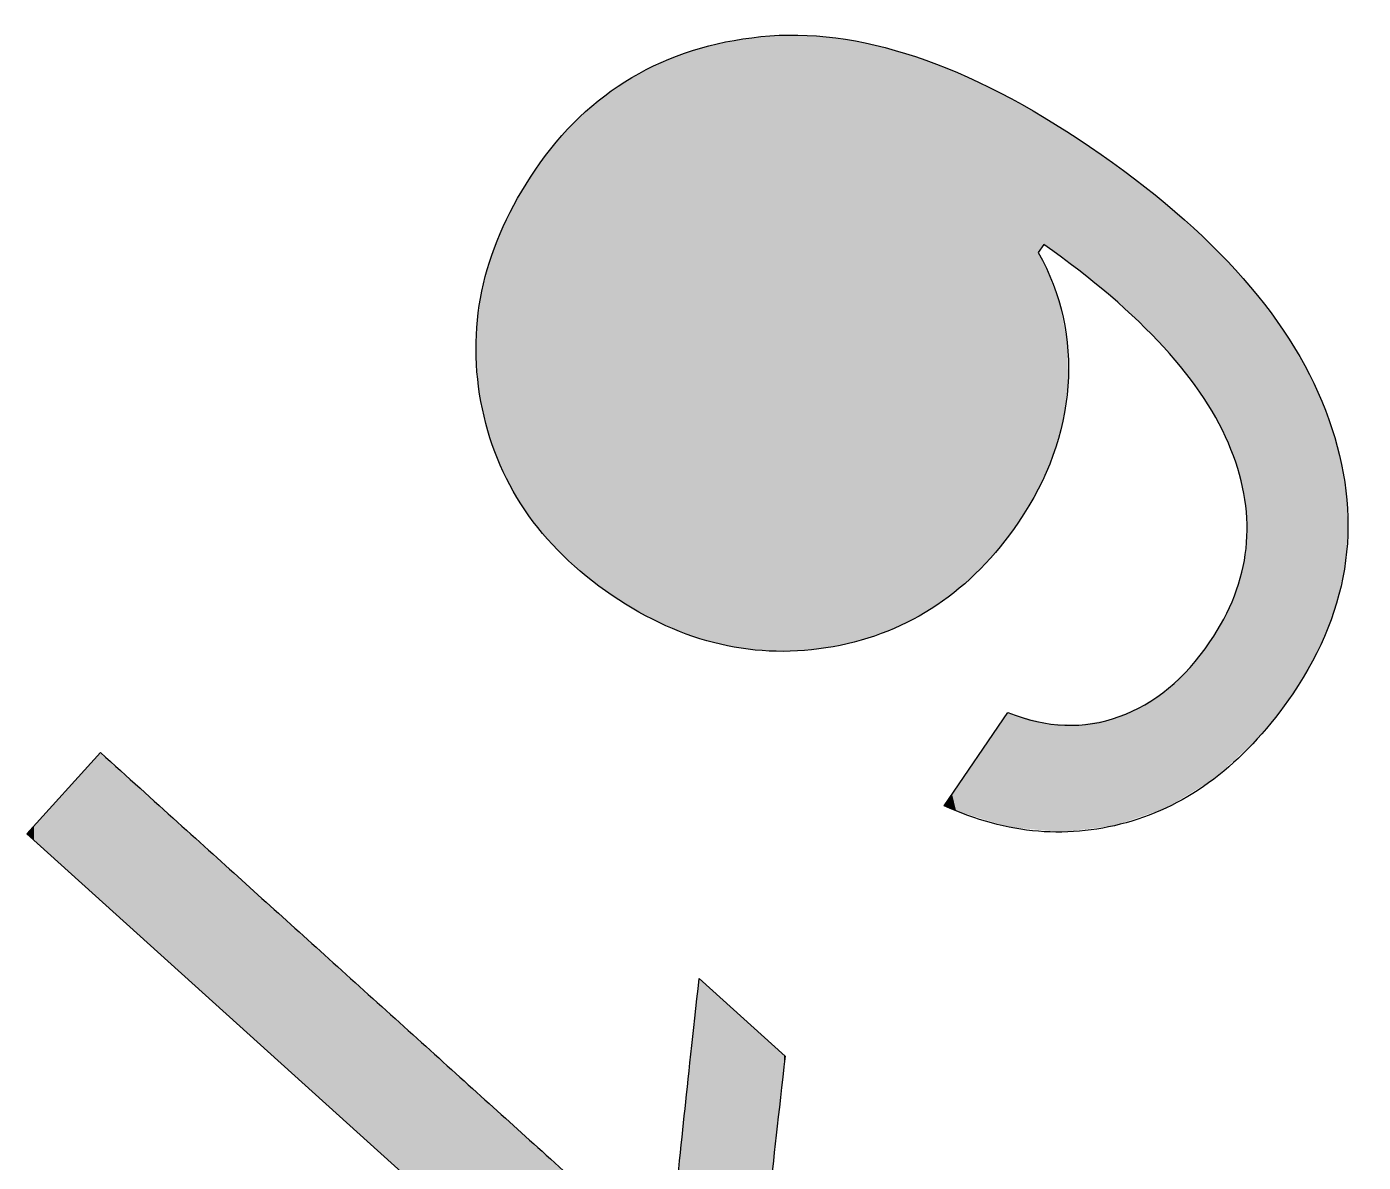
# Model space of a CAD drawing. Extents: x 1 to 47.3, y -47.1 to -0.8.
# Drawn here: x 38.37 to 43.43, y -38.87 to -34.57 of the extents above; entities that cross this region are included whole.
import ezdxf

# ---------------------------------------------------------------- set-up
doc = ezdxf.new("R2010")
doc.units = 0
doc.layers.add('LAYER_1', color=7, linetype='CONTINUOUS')

# ---------------------------------------------------------------- blocks, each defined once
blk = doc.blocks.new('*U14')
at = {"layer": 'LAYER_1', "color": 7}
for points in [[(38.6447, -37.8684), (38.6238, -37.3452), (38.6447, -37.3221)], [(38.6564, -37.879), (38.6447, -37.3221), (38.6564, -37.3189)], [(38.6447, -37.8684), (38.6447, -37.3221), (38.6564, -37.879)], [(38.6564, -37.879), (38.6564, -37.3189), (38.6564, -37.879)], [(38.6564, -37.879), (38.6564, -37.3189), (38.6564, -37.3189)], [(38.6564, -37.879), (38.6564, -37.3189), (38.7182, -37.9348)], [(38.7182, -37.9348), (38.6564, -37.3189), (38.7182, -37.3747)], [(38.6238, -37.8496), (38.5925, -37.3799), (38.6238, -37.3452)], [(38.6238, -37.8496), (38.6238, -37.3452), (38.6447, -37.8684)], [(38.7182, -37.9348), (38.7182, -37.3747), (38.7921, -38.0016)], [(38.7921, -38.0016), (38.7182, -37.3747), (38.7921, -37.4416)], [(38.5925, -37.8212), (38.5427, -37.4349), (38.5925, -37.3799)], [(38.5925, -37.8212), (38.5925, -37.3799), (38.6238, -37.8496)], [(38.5122, -37.7487), (38.4551, -37.5319), (38.5122, -37.4687)], [(38.5427, -37.7763), (38.5122, -37.4687), (38.5427, -37.4349)], [(38.5122, -37.7487), (38.5122, -37.4687), (38.5427, -37.7763)], [(38.5427, -37.7763), (38.5427, -37.4349), (38.5925, -37.8212)], [(38.7921, -38.0016), (38.7921, -37.4416), (38.8377, -38.0428)], [(38.8377, -38.0428), (38.7921, -37.4416), (38.8377, -37.4828)], [(38.8377, -38.0428), (38.8377, -37.4828), (38.9461, -38.1407)], [(38.9461, -38.1407), (38.8377, -37.4828), (38.9461, -37.5807)], [(38.432, -37.6763), (38.4006, -37.5922), (38.432, -37.5575)], [(38.4551, -37.6971), (38.432, -37.5575), (38.4551, -37.5319)], [(38.432, -37.6763), (38.432, -37.5575), (38.4551, -37.6971)], [(38.4551, -37.6971), (38.4551, -37.5319), (38.5122, -37.7487)], [(38.3797, -37.6291), (38.3733, -37.6233), (38.3797, -37.6152)], [(38.3808, -37.6301), (38.3797, -37.6152), (38.3808, -37.614)], [(38.3797, -37.6291), (38.3797, -37.6152), (38.3808, -37.6301)], [(38.3973, -37.645), (38.3808, -37.614), (38.3973, -37.5958)], [(38.3808, -37.6301), (38.3808, -37.614), (38.3973, -37.645)], [(38.4006, -37.6479), (38.3973, -37.5958), (38.4006, -37.5922)], [(38.3973, -37.645), (38.3973, -37.5958), (38.4006, -37.6479)], [(38.4006, -37.6479), (38.4006, -37.5922), (38.432, -37.6763)], [(38.9461, -38.1407), (38.9461, -37.5807), (39.0605, -38.2441)], [(39.0605, -38.2441), (38.9461, -37.5807), (39.0605, -37.6841)], [(39.0605, -38.2441), (39.0605, -37.6841), (39.1144, -38.2928)], [(39.1144, -38.2928), (39.0605, -37.6841), (39.1144, -37.7327)], [(39.1144, -38.2928), (39.1144, -37.7327), (39.2631, -38.4271)], [(39.2631, -38.4271), (39.1144, -37.7327), (39.2631, -37.8671)], [(39.2631, -38.4271), (39.2631, -37.8671), (39.2932, -38.4543)], [(39.2932, -38.4543), (39.2631, -37.8671), (39.2932, -37.8942)], [(39.2932, -38.4543), (39.2932, -37.8942), (39.4678, -38.612)], [(39.4678, -38.612), (39.2932, -37.8942), (39.4678, -38.0518)], [(39.4678, -38.612), (39.4678, -38.0518), (39.6665, -38.7916)], [(39.6665, -38.7916), (39.4678, -38.0518), (39.6665, -38.2313)], [(40.9167, -39.7755), (40.915, -38.1922), (40.9167, -38.1764)], [(40.9176, -39.7745), (40.9167, -38.1764), (40.9176, -38.1705)], [(40.9167, -39.7755), (40.9167, -38.1764), (40.9176, -39.7745)], [(40.9176, -39.7745), (40.9176, -38.1705), (40.9298, -39.7611)], [(40.9298, -39.7611), (40.9176, -38.1705), (40.9298, -38.1814)], [(40.9298, -39.7611), (40.9298, -38.1814), (40.9573, -39.7306)], [(40.9573, -39.7306), (40.9298, -38.1814), (40.9573, -38.2063)], [(39.6665, -38.7916), (39.6665, -38.2313), (39.6822, -38.8058)], [(39.6822, -38.8058), (39.6665, -38.2313), (39.6822, -38.2455)], [(40.9115, -39.7813), (40.9049, -38.2841), (40.9115, -38.2234)], [(40.9143, -39.7782), (40.9115, -38.2234), (40.9143, -38.1988)], [(40.9115, -39.7813), (40.9115, -38.2234), (40.9143, -39.7782)], [(40.915, -39.7774), (40.9143, -38.1988), (40.915, -38.1922)], [(40.9143, -39.7782), (40.9143, -38.1988), (40.915, -39.7774)], [(40.915, -39.7774), (40.915, -38.1922), (40.9167, -39.7755)], [(40.9573, -39.7306), (40.9573, -38.2063), (40.9958, -39.688)], [(40.9958, -39.688), (40.9573, -38.2063), (40.9958, -38.2411)], [(39.6822, -38.8058), (39.6822, -38.2455), (39.8992, -39.0018)], [(39.8992, -39.0018), (39.6822, -38.2455), (39.8992, -38.4416)], [(40.9049, -39.7886), (40.8809, -38.5049), (40.9049, -38.2841)], [(40.9049, -39.7886), (40.9049, -38.2841), (40.9115, -39.7813)], [(40.9958, -39.688), (40.9958, -38.2411), (41.0423, -39.6365)], [(41.0423, -39.6365), (40.9958, -38.2411), (41.0423, -38.2831)], [(41.0423, -39.6365), (41.0423, -38.2831), (41.0731, -39.6024)], [(41.0731, -39.6024), (41.0423, -38.2831), (41.0731, -38.3108)], [(41.0731, -39.6024), (41.0731, -38.3108), (41.1014, -39.5711)], [(41.1014, -39.5711), (41.0731, -38.3108), (41.1014, -38.3364)], [(41.1014, -39.5711), (41.1014, -38.3364), (41.1182, -39.5525)], [(41.1182, -39.5525), (41.1014, -38.3364), (41.1182, -38.3516)], [(41.1182, -39.5525), (41.1182, -38.3516), (41.1212, -39.5491)], [(41.1212, -39.5491), (41.1182, -38.3516), (41.1212, -38.3543)], [(41.1212, -39.5491), (41.1212, -38.3543), (41.1243, -39.5236)], [(41.1243, -39.5236), (41.1212, -38.3543), (41.1243, -38.357)], [(41.1243, -39.5236), (41.1243, -38.357), (41.1317, -39.4592)], [(41.1317, -39.4592), (41.1243, -38.357), (41.1317, -38.3637)], [(41.1317, -39.4592), (41.1317, -38.3637), (41.14, -39.3861)], [(41.14, -39.3861), (41.1317, -38.3637), (41.14, -38.3712)], [(41.14, -39.3861), (41.14, -38.3712), (41.1455, -39.3373)], [(41.1455, -39.3373), (41.14, -38.3712), (41.1455, -38.3762)], [(41.1455, -39.3373), (41.1455, -38.3762), (41.1697, -39.1211)], [(41.1697, -39.1211), (41.1455, -38.3762), (41.1697, -38.398)], [(41.1697, -39.1211), (41.1697, -38.398), (41.1832, -38.9974)], [(41.1832, -38.9974), (41.1697, -38.398), (41.1832, -38.4102)], [(41.1832, -38.9974), (41.1832, -38.4102), (41.1899, -38.9365)], [(41.1899, -38.9365), (41.1832, -38.4102), (41.1899, -38.4163)], [(41.1899, -38.9365), (41.1899, -38.4163), (41.213, -38.729)], [(41.213, -38.729), (41.1899, -38.4163), (41.213, -38.4371)], [(41.213, -38.729), (41.213, -38.4371), (41.2174, -38.69)], [(41.2174, -38.69), (41.213, -38.4371), (41.2174, -38.4411)], [(39.8992, -39.0018), (39.8992, -38.4416), (40.0351, -39.1245)], [(40.0351, -39.1245), (39.8992, -38.4416), (40.0351, -38.5645)], [(41.2174, -38.69), (41.2174, -38.4411), (41.2384, -38.5047)], [(41.2384, -38.5047), (41.2174, -38.4411), (41.2384, -38.46)], [(41.2384, -38.5047), (41.2384, -38.46), (41.2406, -38.4845)], [(41.2406, -38.4845), (41.2384, -38.46), (41.2406, -38.4621)], [(41.2406, -38.4845), (41.2406, -38.4621), (41.2425, -38.468)], [(41.2425, -38.468), (41.2406, -38.4621), (41.2425, -38.4638)], [(41.2425, -38.468), (41.2425, -38.4638), (41.2426, -38.4638)], [(40.8806, -39.8155), (40.8612, -38.6901), (40.8806, -38.5084)], [(40.8809, -39.8151), (40.8806, -38.5084), (40.8809, -38.5049)], [(40.8806, -39.8155), (40.8806, -38.5084), (40.8809, -39.8151)], [(40.8809, -39.8151), (40.8809, -38.5049), (40.9049, -39.7886)], [(40.0351, -39.1245), (40.0351, -38.5645), (40.1068, -39.1893)], [(40.1068, -39.1893), (40.0351, -38.5645), (40.1068, -38.6293)], [(40.1068, -39.1893), (40.1068, -38.6293), (40.2079, -39.2806)], [(40.2079, -39.2806), (40.1068, -38.6293), (40.2079, -38.7206)], [(40.8612, -39.8369), (40.8563, -38.7373), (40.8612, -38.6901)], [(40.8612, -39.8369), (40.8612, -38.6901), (40.8806, -39.8155)], [(40.2079, -39.2806), (40.2079, -38.7206), (40.3071, -39.3703)], [(40.3071, -39.3703), (40.2079, -38.7206), (40.3071, -38.8102)], [(40.8563, -39.8424), (40.8448, -38.8459), (40.8563, -38.7373)], [(40.8563, -39.8424), (40.8563, -38.7373), (40.8612, -39.8369)], [(40.3071, -39.3703), (40.3071, -38.8102), (40.3678, -39.4251)], [(40.3678, -39.4251), (40.3071, -38.8102), (40.3678, -38.8651)], [(40.3678, -39.4251), (40.3678, -38.8651), (40.511, -39.5545)], [(40.511, -39.5545), (40.3678, -38.8651), (40.511, -38.9945)], [(40.8417, -39.8528), (40.8389, -38.901), (40.8417, -38.8755)], [(40.8448, -39.8551), (40.8417, -38.8755), (40.8448, -38.8459)], [(40.8417, -39.8528), (40.8417, -38.8755), (40.8448, -39.8551)], [(40.8448, -39.8551), (40.8448, -38.8459), (40.8563, -39.8424)], [(40.8389, -39.8507), (40.8245, -39.0337), (40.8389, -38.901)], [(40.8389, -39.8507), (40.8389, -38.901), (40.8417, -39.8528)], [(40.511, -39.5545), (40.511, -38.9945), (40.5233, -39.5656)], [(40.5233, -39.5656), (40.511, -38.9945), (40.5233, -39.0055)], [(40.5233, -39.5656), (40.5233, -39.0055), (40.6336, -39.6653)], [(40.6336, -39.6653), (40.5233, -39.0055), (40.6336, -39.1053)], [(40.8245, -39.8376), (40.8176, -39.0965), (40.8245, -39.0337)], [(40.8245, -39.8376), (40.8245, -39.0337), (40.8389, -39.8507)], [(40.6336, -39.6653), (40.6336, -39.1053), (40.7317, -39.7539)], [(40.7317, -39.7539), (40.6336, -39.1053), (40.7317, -39.194)], [(40.8176, -39.8315), (40.8109, -39.1572), (40.8176, -39.0965)], [(40.8176, -39.8315), (40.8176, -39.0965), (40.8245, -39.8376)], [(40.7317, -39.7539), (40.7317, -39.194), (40.7611, -39.7804)], [(40.7611, -39.7804), (40.7317, -39.194), (40.7611, -39.2206)], [(40.8075, -39.8223), (40.8058, -39.2042), (40.8075, -39.1884)], [(40.8109, -39.8254), (40.8075, -39.1884), (40.8109, -39.1572)], [(40.8075, -39.8223), (40.8075, -39.1884), (40.8109, -39.8254)], [(40.8109, -39.8254), (40.8109, -39.1572), (40.8176, -39.8315)], [(40.7611, -39.7804), (40.7611, -39.2206), (40.7767, -39.7945)], [(40.7767, -39.7945), (40.7611, -39.2206), (40.7767, -39.2347)], [(40.7767, -39.7945), (40.7767, -39.2347), (40.7803, -39.7978)], [(40.7803, -39.7978), (40.7767, -39.2347), (40.7803, -39.2379)], [(40.7806, -39.798), (40.7803, -39.2379), (40.7806, -39.2375)], [(40.7803, -39.7978), (40.7803, -39.2379), (40.7806, -39.798)], [(40.7822, -39.7995), (40.7806, -39.2375), (40.7822, -39.2358)], [(40.7806, -39.798), (40.7806, -39.2375), (40.7822, -39.7995)], [(40.7881, -39.8048), (40.7822, -39.2358), (40.7881, -39.2292)], [(40.7822, -39.7995), (40.7822, -39.2358), (40.7881, -39.8048)], [(40.8015, -39.8169), (40.7881, -39.2292), (40.8015, -39.2144)], [(40.7881, -39.8048), (40.7881, -39.2292), (40.8015, -39.8169)], [(40.802, -39.8174), (40.8015, -39.2144), (40.802, -39.2137)], [(40.8015, -39.8169), (40.8015, -39.2144), (40.802, -39.8174)], [(40.8051, -39.8201), (40.802, -39.2137), (40.8051, -39.2104)], [(40.802, -39.8174), (40.802, -39.2137), (40.8051, -39.8201)], [(40.8058, -39.8208), (40.8051, -39.2104), (40.8058, -39.2042)], [(40.8051, -39.8201), (40.8051, -39.2104), (40.8058, -39.8208)], [(40.8058, -39.8208), (40.8058, -39.2042), (40.8075, -39.8223)]]:
    blk.add_solid(points, dxfattribs=at)
blk = doc.blocks.new('*U15')
at = {"layer": 'LAYER_1', "color": 7}
for points in [[(40.9981, -36.9049), (40.8812, -34.6606), (40.9981, -34.6297)], [(41.0176, -36.9083), (40.9981, -34.6297), (41.0176, -34.6245)], [(40.9981, -36.9049), (40.9981, -34.6297), (41.0176, -36.9083)], [(41.1162, -36.9253), (41.0176, -34.6245), (41.1162, -34.6102)], [(41.0176, -36.9083), (41.0176, -34.6245), (41.1162, -36.9253)], [(41.1682, -36.9281), (41.1162, -34.6102), (41.1682, -34.6026)], [(41.1162, -36.9253), (41.1162, -34.6102), (41.1682, -36.9281)], [(41.2357, -36.9318), (41.1682, -34.6026), (41.2357, -34.6013)], [(41.1682, -36.9281), (41.1682, -34.6026), (41.2357, -36.9318)], [(41.3262, -36.9262), (41.2357, -34.6013), (41.3262, -34.5996)], [(41.2357, -36.9318), (41.2357, -34.6013), (41.3262, -36.9262)], [(41.3262, -36.9262), (41.3262, -34.5996), (41.3565, -36.9243)], [(41.3565, -36.9243), (41.3262, -34.5996), (41.3565, -34.6029)], [(41.3565, -36.9243), (41.3565, -34.6029), (41.4778, -36.9031)], [(41.4778, -36.9031), (41.3565, -34.6029), (41.4778, -34.6161)], [(41.4778, -36.9031), (41.4778, -34.6161), (41.49, -36.8995)], [(41.49, -36.8995), (41.4778, -34.6161), (41.49, -34.6174)], [(41.49, -36.8995), (41.49, -34.6174), (41.5938, -36.8692)], [(41.5938, -36.8692), (41.49, -34.6174), (41.5938, -34.6411)], [(41.5938, -36.8692), (41.5938, -34.6411), (41.6595, -36.8413)], [(41.6595, -36.8413), (41.5938, -34.6411), (41.6595, -34.6561)], [(40.8766, -36.8688), (40.7658, -34.7065), (40.8766, -34.6619)], [(40.8812, -36.8707), (40.8766, -34.6619), (40.8812, -34.6606)], [(40.8766, -36.8688), (40.8766, -34.6619), (40.8812, -36.8707)], [(40.8812, -36.8707), (40.8812, -34.6606), (40.9981, -36.9049)], [(41.6595, -36.8413), (41.6595, -34.6561), (41.7032, -36.8228)], [(41.7032, -36.8228), (41.6595, -34.6561), (41.7032, -34.671)], [(41.7032, -36.8228), (41.7032, -34.671), (41.8059, -36.7641)], [(41.8059, -36.7641), (41.7032, -34.671), (41.8059, -34.706)], [(40.7452, -36.8115), (40.6516, -34.7675), (40.7452, -34.7148)], [(40.7658, -36.8226), (40.7452, -34.7148), (40.7658, -34.7065)], [(40.7452, -36.8115), (40.7452, -34.7148), (40.7658, -36.8226)], [(40.7658, -36.8226), (40.7658, -34.7065), (40.8766, -36.8688)], [(41.8059, -36.7641), (41.8059, -34.706), (41.8348, -36.7427)], [(41.8348, -36.7427), (41.8059, -34.706), (41.8348, -34.7158)], [(41.8348, -36.7427), (41.8348, -34.7158), (41.8452, -36.7349)], [(41.8452, -36.7349), (41.8348, -34.7158), (41.8452, -34.7204)], [(41.8452, -36.7349), (41.8452, -34.7204), (41.8493, -36.7319)], [(41.8493, -36.7319), (41.8452, -34.7204), (41.8493, -34.7223)], [(41.8493, -36.7319), (41.8493, -34.7223), (41.8746, -36.7132)], [(41.8746, -36.7132), (41.8493, -34.7223), (41.8746, -34.7335)], [(41.8746, -36.7132), (41.8746, -34.7335), (41.8898, -36.7019)], [(41.8898, -36.7019), (41.8746, -34.7335), (41.8898, -34.7403)], [(41.8898, -36.7019), (41.8898, -34.7403), (41.902, -36.6929)], [(41.902, -36.6929), (41.8898, -34.7403), (41.902, -34.7457)], [(41.902, -36.6929), (41.902, -34.7457), (41.9159, -36.6799)], [(41.9159, -36.6799), (41.902, -34.7457), (41.9159, -34.7519)], [(40.6235, -36.7417), (40.5383, -34.8471), (40.6235, -34.7833)], [(40.6516, -36.7607), (40.6235, -34.7833), (40.6516, -34.7675)], [(40.6235, -36.7417), (40.6235, -34.7833), (40.6516, -36.7607)], [(40.6516, -36.7607), (40.6516, -34.7675), (40.7452, -36.8115)], [(41.9159, -36.6799), (41.9159, -34.7519), (41.9652, -36.6338)], [(41.9652, -36.6338), (41.9159, -34.7519), (41.9652, -34.7739)], [(41.9652, -36.6338), (41.9652, -34.7739), (41.9915, -36.6093)], [(41.9915, -36.6093), (41.9652, -34.7739), (41.9915, -34.7856)], [(41.9915, -36.6093), (41.9915, -34.7856), (42.0145, -36.5825)], [(42.0145, -36.5825), (41.9915, -34.7856), (42.0145, -34.7958)], [(42.0145, -36.5825), (42.0145, -34.7958), (42.0158, -36.5811)], [(42.0158, -36.5811), (42.0145, -34.7958), (42.0158, -34.7964)], [(42.0158, -36.5811), (42.0158, -34.7964), (42.0558, -36.5347)], [(42.0558, -36.5347), (42.0158, -34.7964), (42.0558, -34.8182)], [(40.5383, -36.6844), (40.5114, -34.8672), (40.5383, -34.8471)], [(40.5383, -36.6844), (40.5383, -34.8471), (40.6235, -36.7417)], [(42.0558, -36.5347), (42.0558, -34.8182), (42.0744, -36.5132)], [(42.0744, -36.5132), (42.0558, -34.8182), (42.0744, -34.8282)], [(42.0744, -36.5132), (42.0744, -34.8282), (42.0811, -36.5041)], [(42.0811, -36.5041), (42.0744, -34.8282), (42.0811, -34.8319)], [(42.0811, -36.5041), (42.0811, -34.8319), (42.0852, -36.4985)], [(42.0852, -36.4985), (42.0811, -34.8319), (42.0852, -34.8342)], [(42.0852, -36.4985), (42.0852, -34.8342), (42.0902, -36.4918)], [(42.0902, -36.4918), (42.0852, -34.8342), (42.0902, -34.8368)], [(42.0902, -36.4918), (42.0902, -34.8368), (42.1129, -36.461)], [(42.1129, -36.461), (42.0902, -34.8368), (42.1129, -34.8492)], [(40.5114, -36.6622), (40.4342, -34.9422), (40.5114, -34.8672)], [(40.5114, -36.6622), (40.5114, -34.8672), (40.5383, -36.6844)], [(42.1129, -36.461), (42.1129, -34.8492), (42.1133, -36.4605)], [(42.1133, -36.4605), (42.1129, -34.8492), (42.1133, -34.8494)], [(42.1133, -36.4605), (42.1133, -34.8494), (42.1413, -36.4191)], [(42.1413, -36.4191), (42.1133, -34.8494), (42.1413, -34.8646)], [(42.1413, -36.4191), (42.1413, -34.8646), (42.1835, -36.3491)], [(42.1835, -36.3491), (42.1413, -34.8646), (42.1835, -34.8876)], [(42.1835, -36.3491), (42.1835, -34.8876), (42.2007, -36.3125)], [(42.2007, -36.3125), (42.1835, -34.8876), (42.2007, -34.8969)], [(42.2007, -35.4211), (42.2007, -34.8969), (42.2021, -35.4191)], [(42.2021, -35.4191), (42.2007, -34.8969), (42.2021, -34.8977)], [(42.2021, -35.4191), (42.2021, -34.8977), (42.2025, -35.4184)], [(42.2025, -35.4184), (42.2021, -34.8977), (42.2025, -34.8979)], [(42.2025, -35.4184), (42.2025, -34.8979), (42.2091, -35.4088)], [(42.2091, -35.4088), (42.2025, -34.8979), (42.2091, -34.9021)], [(40.4342, -36.5987), (40.409, -34.9667), (40.4342, -34.9422)], [(40.4342, -36.5987), (40.4342, -34.9422), (40.5114, -36.6622)], [(42.2091, -35.4088), (42.2091, -34.9021), (42.2214, -35.3908)], [(42.2214, -35.3908), (42.2091, -34.9021), (42.2214, -34.9099)], [(42.2214, -35.3908), (42.2214, -34.9099), (42.2313, -35.3981)], [(42.2313, -35.3981), (42.2214, -34.9099), (42.2313, -34.9162)], [(42.2313, -35.3981), (42.2313, -34.9162), (42.2351, -35.401)], [(42.2351, -35.401), (42.2313, -34.9162), (42.2351, -34.9187)], [(42.2351, -35.401), (42.2351, -34.9187), (42.2504, -35.4123)], [(42.2504, -35.4123), (42.2351, -34.9187), (42.2504, -34.9284)], [(42.2504, -35.4123), (42.2504, -34.9284), (42.2827, -35.4363)], [(42.2827, -35.4363), (42.2504, -34.9284), (42.2827, -34.949)], [(42.2827, -35.4363), (42.2827, -34.949), (42.2899, -35.4416)], [(42.2899, -35.4416), (42.2827, -34.949), (42.2899, -34.9535)], [(40.409, -36.5731), (40.3432, -35.0482), (40.409, -34.9667)], [(40.409, -36.5731), (40.409, -34.9667), (40.4342, -36.5987)], [(42.2899, -35.4416), (42.2899, -34.9535), (42.2938, -35.4445)], [(42.2938, -35.4445), (42.2899, -34.9535), (42.2938, -34.956)], [(42.2938, -35.4445), (42.2938, -34.956), (42.3102, -35.4567)], [(42.3102, -35.4567), (42.2938, -34.956), (42.3102, -34.9665)], [(42.3102, -35.4567), (42.3102, -34.9665), (42.3137, -35.4593)], [(42.3137, -35.4593), (42.3102, -34.9665), (42.3137, -34.9687)], [(42.3137, -35.4593), (42.3137, -34.9687), (42.354, -35.4891)], [(42.354, -35.4891), (42.3137, -34.9687), (42.354, -34.9943)], [(42.354, -35.4891), (42.354, -34.9943), (42.3694, -35.5006)], [(42.3694, -35.5006), (42.354, -34.9943), (42.3694, -35.0041)], [(40.3432, -36.5064), (40.3162, -35.0817), (40.3432, -35.0482)], [(40.3432, -36.5064), (40.3432, -35.0482), (40.409, -36.5731)], [(42.3694, -35.5006), (42.3694, -35.0041), (42.395, -35.5218)], [(42.395, -35.5218), (42.3694, -35.0041), (42.395, -35.0204)], [(42.395, -35.5218), (42.395, -35.0204), (42.4695, -35.5836)], [(42.4695, -35.5836), (42.395, -35.0204), (42.4695, -35.0743)], [(40.3162, -36.472), (40.2653, -35.1605), (40.3162, -35.0817)], [(40.3162, -36.472), (40.3162, -35.0817), (40.3432, -36.5064)], [(42.4695, -35.5836), (42.4695, -35.0743), (42.489, -35.5997)], [(42.489, -35.5997), (42.4695, -35.0743), (42.489, -35.0884)], [(42.489, -35.5997), (42.489, -35.0884), (42.5016, -35.6102)], [(42.5016, -35.6102), (42.489, -35.0884), (42.5016, -35.0975)], [(42.5016, -35.6102), (42.5016, -35.0975), (42.5803, -35.6842)], [(42.5803, -35.6842), (42.5016, -35.0975), (42.5803, -35.1545)], [(40.2653, -36.4072), (40.2383, -35.2024), (40.2653, -35.1605)], [(40.2653, -36.4072), (40.2653, -35.1605), (40.3162, -36.472)], [(42.5803, -35.6842), (42.5803, -35.1545), (42.5845, -35.6881)], [(42.5845, -35.6881), (42.5803, -35.1545), (42.5845, -35.1575)], [(42.5845, -35.6881), (42.5845, -35.1575), (42.618, -35.7196)], [(42.618, -35.7196), (42.5845, -35.1575), (42.618, -35.1852)], [(42.618, -35.7196), (42.618, -35.1852), (42.6824, -35.7896)], [(42.6824, -35.7896), (42.618, -35.1852), (42.6824, -35.2384)], [(40.2383, -36.363), (40.2005, -35.2755), (40.2383, -35.2024)], [(40.2383, -36.363), (40.2383, -35.2024), (40.2653, -36.4072)], [(42.6824, -35.7896), (42.6824, -35.2384), (42.684, -35.7912)], [(42.684, -35.7912), (42.6824, -35.2384), (42.684, -35.2397)], [(42.684, -35.7912), (42.684, -35.2397), (42.7186, -35.8288)], [(42.7186, -35.8288), (42.684, -35.2397), (42.7186, -35.2682)], [(40.2005, -36.3013), (40.176, -35.323), (40.2005, -35.2755)], [(40.2005, -36.3013), (40.2005, -35.2755), (40.2383, -36.363)], [(42.7186, -35.8288), (42.7186, -35.2682), (42.7537, -35.874)], [(42.7537, -35.874), (42.7186, -35.2682), (42.7537, -35.2972)], [(42.7537, -35.874), (42.7537, -35.2972), (42.7755, -35.902)], [(42.7755, -35.902), (42.7537, -35.2972), (42.7755, -35.3181)], [(40.176, -36.2479), (40.1488, -35.3926), (40.176, -35.323)], [(40.176, -36.2479), (40.176, -35.323), (40.2005, -36.3013)], [(42.7755, -35.902), (42.7755, -35.3181), (42.8033, -35.9378)], [(42.8033, -35.9378), (42.7755, -35.3181), (42.8033, -35.3447)], [(42.8033, -35.9378), (42.8033, -35.3447), (42.8185, -35.9619)], [(42.8185, -35.9619), (42.8033, -35.3447), (42.8185, -35.3593)], [(40.1488, -36.1886), (40.1284, -35.4448), (40.1488, -35.3926)], [(40.1488, -36.1886), (40.1488, -35.3926), (40.176, -36.2479)], [(42.8185, -35.9619), (42.8185, -35.3593), (42.8392, -35.9945)], [(42.8392, -35.9945), (42.8185, -35.3593), (42.8392, -35.3791)], [(42.8392, -35.9945), (42.8392, -35.3791), (42.8644, -36.0344)], [(42.8644, -36.0344), (42.8392, -35.3791), (42.8644, -35.4033)], [(42.8644, -36.0344), (42.8644, -35.4033), (42.8647, -36.0347)], [(42.8647, -36.0347), (42.8644, -35.4033), (42.8647, -35.4035)], [(42.8647, -36.0347), (42.8647, -35.4035), (42.8721, -36.0465)], [(42.8721, -36.0465), (42.8647, -35.4035), (42.8721, -35.4106)], [(40.1284, -36.1256), (40.1101, -35.513), (40.1284, -35.4448)], [(40.1284, -36.1256), (40.1284, -35.4448), (40.1488, -36.1886)], [(42.2007, -36.3125), (42.2007, -35.4211), (42.2021, -36.3096)], [(42.2021, -36.3096), (42.2007, -35.4211), (42.2021, -35.4237)], [(42.2021, -36.3096), (42.2021, -35.4237), (42.2025, -36.3086)], [(42.2025, -36.3086), (42.2021, -35.4237), (42.2025, -35.4246)], [(42.2025, -36.3086), (42.2025, -35.4246), (42.2091, -36.2946)], [(42.2091, -36.2946), (42.2025, -35.4246), (42.2091, -35.4375)], [(42.2091, -36.2946), (42.2091, -35.4375), (42.2214, -36.2684)], [(42.2214, -36.2684), (42.2091, -35.4375), (42.2214, -35.4616)], [(42.8721, -36.0465), (42.8721, -35.4106), (42.9025, -36.1086)], [(42.9025, -36.1086), (42.8721, -35.4106), (42.9025, -35.4397)], [(42.9025, -36.1086), (42.9025, -35.4397), (42.9193, -36.143)], [(42.9193, -36.143), (42.9025, -35.4397), (42.9193, -35.4586)], [(42.2214, -36.2684), (42.2214, -35.4616), (42.2313, -36.2473)], [(42.2313, -36.2473), (42.2214, -35.4616), (42.2313, -35.481)], [(42.2313, -36.2473), (42.2313, -35.481), (42.2351, -36.239)], [(42.2351, -36.239), (42.2313, -35.481), (42.2351, -35.4914)], [(42.2351, -36.239), (42.2351, -35.4914), (42.2504, -36.2065)], [(42.2504, -36.2065), (42.2351, -35.4914), (42.2504, -35.5324)], [(42.9193, -36.143), (42.9193, -35.4586), (42.9251, -36.1549)], [(42.9251, -36.1549), (42.9193, -35.4586), (42.9251, -35.4652)], [(42.9251, -36.1549), (42.9251, -35.4652), (42.9586, -36.2514)], [(42.9586, -36.2514), (42.9251, -35.4652), (42.9586, -35.503)], [(42.9586, -36.2514), (42.9586, -35.503), (42.9625, -36.2626)], [(42.9625, -36.2626), (42.9586, -35.503), (42.9625, -35.5074)], [(40.1101, -36.0691), (40.0955, -35.5677), (40.1101, -35.513)], [(40.1101, -36.0691), (40.1101, -35.513), (40.1284, -36.1256)], [(42.2504, -36.2065), (42.2504, -35.5324), (42.2827, -36.0976)], [(42.2827, -36.0976), (42.2504, -35.5324), (42.2827, -35.6192)], [(42.9625, -36.2626), (42.9625, -35.5074), (42.9825, -36.3593)], [(42.9825, -36.3593), (42.9625, -35.5074), (42.9825, -35.5301)], [(42.9825, -36.3593), (42.9825, -35.5301), (42.9845, -36.3686)], [(42.9845, -36.3686), (42.9825, -35.5301), (42.9845, -35.5323)], [(42.9845, -36.3686), (42.9845, -35.5323), (42.9912, -36.4731)], [(42.9912, -36.4731), (42.9845, -35.5323), (42.9912, -35.5398)], [(42.9912, -37.2986), (42.9912, -35.5398), (43.0296, -37.2632)], [(43.0296, -37.2632), (42.9912, -35.5398), (43.0296, -35.5833)], [(40.0955, -35.9967), (40.0847, -35.6411), (40.0955, -35.5677)], [(40.0955, -35.9967), (40.0955, -35.5677), (40.1101, -36.0691)], [(43.0296, -37.2632), (43.0296, -35.5833), (43.0309, -37.2616)], [(43.0309, -37.2616), (43.0296, -35.5833), (43.0309, -35.5847)], [(43.0309, -37.2616), (43.0309, -35.5847), (43.1065, -37.171)], [(43.1065, -37.171), (43.0309, -35.5847), (43.1065, -35.688)], [(40.0847, -35.9434), (40.0772, -35.6918), (40.0847, -35.6411)], [(40.0847, -35.9434), (40.0847, -35.6411), (40.0955, -35.9967)], [(42.2827, -36.0976), (42.2827, -35.6192), (42.2899, -36.0733)], [(42.2899, -36.0733), (42.2827, -35.6192), (42.2899, -35.6567)], [(42.2899, -36.0733), (42.2899, -35.6567), (42.2938, -36.0602)], [(42.2938, -36.0602), (42.2899, -35.6567), (42.2938, -35.677)], [(40.0772, -35.8581), (40.0736, -35.817), (40.0772, -35.6918)], [(40.0772, -35.8581), (40.0772, -35.6918), (40.0847, -35.9434)], [(42.2938, -36.0602), (42.2938, -35.677), (42.3102, -35.9371)], [(42.3102, -35.9371), (42.2938, -35.677), (42.3102, -35.7623)], [(43.1065, -37.171), (43.1065, -35.688), (43.139, -37.1249)], [(43.139, -37.1249), (43.1065, -35.688), (43.139, -35.7325)], [(43.139, -37.1249), (43.139, -35.7325), (43.1839, -37.0614)], [(43.1839, -37.0614), (43.139, -35.7325), (43.1839, -35.8094)], [(42.3102, -35.9371), (42.3102, -35.7623), (42.3137, -35.9104)], [(43.1839, -37.0614), (43.1839, -35.8094), (43.2268, -36.9851)], [(43.2268, -36.9851), (43.1839, -35.8094), (43.2268, -35.8829)], [(43.2268, -36.9851), (43.2268, -35.8829), (43.2622, -36.9221)], [(43.2622, -36.9221), (43.2268, -35.8829), (43.2622, -35.9635)], [(43.2622, -36.9221), (43.2622, -35.9635), (43.2941, -36.8435)], [(43.2941, -36.8435), (43.2622, -35.9635), (43.2941, -36.0361)], [(43.2941, -36.8435), (43.2941, -36.0361), (43.3197, -36.7805)], [(43.3197, -36.7805), (43.2941, -36.0361), (43.3197, -36.12)], [(43.3197, -36.7805), (43.3197, -36.12), (43.341, -36.6968)], [(43.341, -36.6968), (43.3197, -36.12), (43.341, -36.1898)], [(43.341, -36.6968), (43.341, -36.1898), (43.3563, -36.6364)], [(43.3563, -36.6364), (43.341, -36.1898), (43.3563, -36.2792)], [(43.3563, -36.6364), (43.3563, -36.2792), (43.3669, -36.5376)], [(43.3669, -36.5376), (43.3563, -36.2792), (43.3669, -36.3411)], [(43.3669, -36.5376), (43.3669, -36.3411), (43.3721, -36.4899)], [(42.9912, -37.2986), (42.9845, -36.5527), (42.9912, -36.4731)], [(42.9845, -37.3048), (42.9825, -36.5759), (42.9845, -36.5527)], [(42.9845, -37.3048), (42.9845, -36.5527), (42.9912, -37.2986)], [(42.9825, -37.3065), (42.9625, -36.6606), (42.9825, -36.5759)], [(42.9825, -37.3065), (42.9825, -36.5759), (42.9845, -37.3048)], [(42.9625, -37.325), (42.9586, -36.677), (42.9625, -36.6606)], [(42.9625, -37.325), (42.9625, -36.6606), (42.9825, -37.3065)], [(42.9586, -37.3286), (42.9251, -36.7618), (42.9586, -36.677)], [(42.9586, -37.3286), (42.9586, -36.677), (42.9625, -37.325)], [(42.9251, -37.3595), (42.9193, -36.7766), (42.9251, -36.7618)], [(42.9251, -37.3595), (42.9251, -36.7618), (42.9586, -37.3286)], [(42.9025, -37.3803), (42.8721, -36.8611), (42.9025, -36.8067)], [(42.9193, -37.3648), (42.9025, -36.8067), (42.9193, -36.7766)], [(42.9025, -37.3803), (42.9025, -36.8067), (42.9193, -37.3648)], [(42.9193, -37.3648), (42.9193, -36.7766), (42.9251, -37.3595)], [(42.8721, -37.4083), (42.8647, -36.8744), (42.8721, -36.8611)], [(42.8721, -37.4083), (42.8721, -36.8611), (42.9025, -37.3803)], [(42.8392, -37.4307), (42.8185, -36.9402), (42.8392, -36.9121)], [(42.8644, -37.4154), (42.8392, -36.9121), (42.8644, -36.8747)], [(42.8392, -37.4307), (42.8392, -36.9121), (42.8644, -37.4154)], [(42.8647, -37.4152), (42.8644, -36.8747), (42.8647, -36.8744)], [(42.8644, -37.4154), (42.8644, -36.8747), (42.8647, -37.4152)], [(42.8647, -37.4152), (42.8647, -36.8744), (42.8721, -37.4083)], [(42.8033, -37.4525), (42.7755, -36.9923), (42.8033, -36.9587)], [(42.8185, -37.4432), (42.8033, -36.9587), (42.8185, -36.9402)], [(42.8033, -37.4525), (42.8033, -36.9587), (42.8185, -37.4432)], [(42.8185, -37.4432), (42.8185, -36.9402), (42.8392, -37.4307)], [(42.7537, -37.4826), (42.7186, -37.0461), (42.7537, -37.0129)], [(42.7755, -37.4694), (42.7537, -37.0129), (42.7755, -36.9923)], [(42.7537, -37.4826), (42.7537, -37.0129), (42.7755, -37.4694)], [(42.7755, -37.4694), (42.7755, -36.9923), (42.8033, -37.4525)], [(42.7186, -37.5039), (42.684, -37.0788), (42.7186, -37.0461)], [(42.7186, -37.5039), (42.7186, -37.0461), (42.7537, -37.4826)], [(42.618, -37.5475), (42.5845, -37.1439), (42.618, -37.1222)], [(42.6824, -37.5254), (42.618, -37.1222), (42.6824, -37.0803)], [(42.618, -37.5475), (42.618, -37.1222), (42.6824, -37.5254)], [(42.684, -37.5249), (42.6824, -37.0803), (42.684, -37.0788)], [(42.6824, -37.5254), (42.6824, -37.0803), (42.684, -37.5249)], [(42.684, -37.5249), (42.684, -37.0788), (42.7186, -37.5039)], [(42.0811, -37.5943), (42.0744, -37.179), (42.0811, -37.1691)], [(42.0852, -37.5955), (42.0811, -37.1691), (42.0852, -37.163)], [(42.0811, -37.5943), (42.0811, -37.1691), (42.0852, -37.5955)], [(42.0852, -37.5955), (42.0852, -37.163), (42.0902, -37.5971)], [(42.0902, -37.5971), (42.0852, -37.163), (42.0902, -37.1649)], [(42.0902, -37.5971), (42.0902, -37.1649), (42.1129, -37.5992)], [(42.1129, -37.5992), (42.0902, -37.1649), (42.1129, -37.1734)], [(42.1129, -37.5992), (42.1129, -37.1734), (42.1133, -37.5992)], [(42.1133, -37.5992), (42.1129, -37.1734), (42.1133, -37.1735)], [(42.1133, -37.5992), (42.1133, -37.1735), (42.1413, -37.6018)], [(42.1413, -37.6018), (42.1133, -37.1735), (42.1413, -37.1807)], [(42.5803, -37.5604), (42.5016, -37.1782), (42.5803, -37.1466)], [(42.5845, -37.559), (42.5803, -37.1466), (42.5845, -37.1439)], [(42.5803, -37.5604), (42.5803, -37.1466), (42.5845, -37.559)], [(42.5845, -37.559), (42.5845, -37.1439), (42.618, -37.5475)], [(42.0558, -37.5865), (42.0158, -37.2651), (42.0558, -37.2062)], [(42.0744, -37.5922), (42.0558, -37.2062), (42.0744, -37.179)], [(42.0558, -37.5865), (42.0558, -37.2062), (42.0744, -37.5922)], [(42.0744, -37.5922), (42.0744, -37.179), (42.0811, -37.5943)], [(42.1413, -37.6018), (42.1413, -37.1807), (42.1835, -37.6058)], [(42.1835, -37.6058), (42.1413, -37.1807), (42.1835, -37.1916)], [(42.1835, -37.6058), (42.1835, -37.1916), (42.2007, -37.6074)], [(42.2007, -37.6074), (42.1835, -37.1916), (42.2007, -37.196)], [(42.2007, -37.6074), (42.2007, -37.196), (42.2021, -37.6075)], [(42.2021, -37.6075), (42.2007, -37.196), (42.2021, -37.1964)], [(42.2021, -37.6075), (42.2021, -37.1964), (42.2025, -37.6076)], [(42.2025, -37.6076), (42.2021, -37.1964), (42.2025, -37.1965)], [(42.2025, -37.6076), (42.2025, -37.1965), (42.2091, -37.6082)], [(42.2091, -37.6082), (42.2025, -37.1965), (42.2091, -37.1982)], [(42.2091, -37.6082), (42.2091, -37.1982), (42.2214, -37.6094)], [(42.2214, -37.6094), (42.2091, -37.1982), (42.2214, -37.2013)], [(42.2214, -37.6094), (42.2214, -37.2013), (42.2313, -37.6103)], [(42.2313, -37.6103), (42.2214, -37.2013), (42.2313, -37.2039)], [(42.2313, -37.6103), (42.2313, -37.2039), (42.2351, -37.6106)], [(42.2351, -37.6106), (42.2313, -37.2039), (42.2351, -37.2049)], [(42.2351, -37.6106), (42.2351, -37.2049), (42.2504, -37.6121)], [(42.2504, -37.6121), (42.2351, -37.2049), (42.2504, -37.2056)], [(42.2504, -37.6121), (42.2504, -37.2056), (42.2827, -37.6151)], [(42.2827, -37.6151), (42.2504, -37.2056), (42.2827, -37.2072)], [(42.2827, -37.6151), (42.2827, -37.2072), (42.2899, -37.6158)], [(42.2899, -37.6158), (42.2827, -37.2072), (42.2899, -37.2076)], [(42.2899, -37.6158), (42.2899, -37.2076), (42.2938, -37.6153)], [(42.2938, -37.6153), (42.2899, -37.2076), (42.2938, -37.2078)], [(42.2938, -37.6153), (42.2938, -37.2078), (42.3102, -37.6133)], [(42.3102, -37.6133), (42.2938, -37.2078), (42.3102, -37.2086)], [(42.3102, -37.6133), (42.3102, -37.2086), (42.3137, -37.6129)], [(42.3137, -37.6129), (42.3102, -37.2086), (42.3137, -37.2088)], [(42.3137, -37.6129), (42.3137, -37.2088), (42.354, -37.608)], [(42.354, -37.608), (42.3137, -37.2088), (42.354, -37.2107)], [(42.3694, -37.6062), (42.354, -37.2107), (42.3694, -37.2081)], [(42.354, -37.608), (42.354, -37.2107), (42.3694, -37.6062)], [(42.395, -37.6031), (42.3694, -37.2081), (42.395, -37.2037)], [(42.3694, -37.6062), (42.3694, -37.2081), (42.395, -37.6031)], [(42.4695, -37.5941), (42.395, -37.2037), (42.4695, -37.191)], [(42.395, -37.6031), (42.395, -37.2037), (42.4695, -37.5941)], [(42.489, -37.5918), (42.4695, -37.191), (42.489, -37.1832)], [(42.4695, -37.5941), (42.4695, -37.191), (42.489, -37.5918)], [(42.5016, -37.5874), (42.489, -37.1832), (42.5016, -37.1782)], [(42.489, -37.5918), (42.489, -37.1832), (42.5016, -37.5874)], [(42.5016, -37.5874), (42.5016, -37.1782), (42.5803, -37.5604)], [(42.0145, -37.5738), (41.9915, -37.3008), (42.0145, -37.267)], [(42.0158, -37.5742), (42.0145, -37.267), (42.0158, -37.2651)], [(42.0145, -37.5738), (42.0145, -37.267), (42.0158, -37.5742)], [(42.0158, -37.5742), (42.0158, -37.2651), (42.0558, -37.5865)], [(41.9915, -37.5668), (41.9652, -37.3395), (41.9915, -37.3008)], [(41.9915, -37.5668), (41.9915, -37.3008), (42.0145, -37.5738)], [(41.9652, -37.5587), (41.9159, -37.412), (41.9652, -37.3395)], [(41.9652, -37.5587), (41.9652, -37.3395), (41.9915, -37.5668)], [(41.9159, -37.5436), (41.902, -37.4324), (41.9159, -37.412)], [(41.9159, -37.5436), (41.9159, -37.412), (41.9652, -37.5587)], [(41.8746, -37.5289), (41.8493, -37.5099), (41.8746, -37.4728)], [(41.8898, -37.5355), (41.8746, -37.4728), (41.8898, -37.4504)], [(41.8746, -37.5289), (41.8746, -37.4728), (41.8898, -37.5355)], [(41.902, -37.5393), (41.8898, -37.4504), (41.902, -37.4324)], [(41.8898, -37.5355), (41.8898, -37.4504), (41.902, -37.5393)], [(41.902, -37.5393), (41.902, -37.4324), (41.9159, -37.5436)], [(41.8493, -37.5178), (41.8452, -37.516), (41.8493, -37.5099)], [(41.8493, -37.5178), (41.8493, -37.5099), (41.8746, -37.5289)]]:
    blk.add_solid(points, dxfattribs=at)
blk = doc.blocks.new('BLOCK_2')
at = {"layer": 'LAYER_1'}
for points, knots in [([(42.395, -35.0204), (41.932, -34.7052), (41.5172, -34.5667), (41.151, -34.6043), (40.7851, -34.6418), (40.5002, -34.8103), (40.2969, -35.1093), (40.1047, -35.3918), (40.0365, -35.684), (40.0916, -35.9857), (40.1471, -36.2875), (40.3128, -36.5325), (40.5887, -36.7202), (40.8561, -36.9018), (41.1344, -36.9666), (41.4242, -36.9142), (41.7139, -36.8615), (41.9478, -36.7044), (42.1259, -36.4422), (42.2376, -36.2782), (42.2999, -36.1063), (42.3127, -35.9272), (42.3258, -35.748), (42.2885, -35.5796), (42.2007, -35.4211), (42.2007, -35.4211), (42.2214, -35.3908), (42.2214, -35.3908), (42.591, -35.6512), (42.8274, -35.9103), (42.93, -36.167), (43.0327, -36.4236), (43.0062, -36.6668), (42.8504, -36.8959), (42.7554, -37.0358), (42.6406, -37.1302), (42.5073, -37.1788), (42.3736, -37.2274), (42.2331, -37.2222), (42.0853, -37.1629), (42.0853, -37.1629), (41.8452, -37.5161), (41.8452, -37.5161), (42.0832, -37.6256), (42.3199, -37.6449), (42.5552, -37.5743), (42.7902, -37.5033), (42.9931, -37.3428), (43.1636, -37.092), (43.3851, -36.7661), (43.4306, -36.4198), (43.3004, -36.0533), (43.1701, -35.6864), (42.8684, -35.3422), (42.395, -35.0204)], [0, 0, 0, 0, 1, 1, 1, 2, 2, 2, 3, 3, 3, 4, 4, 4, 5, 5, 5, 6, 6, 6, 7, 7, 7, 8, 8, 8, 9, 9, 9, 10, 10, 10, 11, 11, 11, 12, 12, 12, 13, 13, 13, 14, 14, 14, 15, 15, 15, 16, 16, 16, 17, 17, 17, 18, 18, 18, 18]), ([(40.8612, -38.6901), (40.8471, -38.8276), (40.8282, -39.0012), (40.8051, -39.2104), (40.8051, -39.2104), (40.7803, -39.2379), (40.7803, -39.2379), (40.575, -39.0522), (40.3913, -38.8862), (40.2298, -38.7404), (40.0682, -38.5944), (39.897, -38.4397), (39.7161, -38.276), (39.5349, -38.1124), (39.3637, -37.9577), (39.2021, -37.812), (39.0405, -37.6659), (38.8569, -37.5002), (38.6516, -37.3145), (38.6516, -37.3145), (38.3729, -37.6229), (38.3729, -37.6229), (38.3729, -37.6229), (40.8444, -39.8556), (40.8444, -39.8556), (40.8444, -39.8556), (41.1213, -39.549), (41.1213, -39.549), (41.1465, -39.3309), (41.1665, -39.1501), (41.1823, -39.0064), (41.1978, -38.8631), (41.2182, -38.6822), (41.243, -38.4641), (41.243, -38.4641), (40.9174, -38.1703), (40.9174, -38.1703), (40.8943, -38.3794), (40.8757, -38.5527), (40.8612, -38.6901)], [0, 0, 0, 0, 1, 1, 1, 2, 2, 2, 3, 3, 3, 4, 4, 4, 5, 5, 5, 6, 6, 6, 7, 7, 7, 8, 8, 8, 9, 9, 9, 10, 10, 10, 11, 11, 11, 12, 12, 12, 13, 13, 13, 13])]:
    blk.add_open_spline(points, degree=3, knots=knots, dxfattribs=at)
at = {"layer": 'LAYER_1', "color": 7}
for name in ['*U15', '*U14']:
    blk.add_blockref(name, (0, 0), dxfattribs=at)

msp = doc.modelspace()

# ---------------------------------------------------------------- block references
at = {"layer": 'LAYER_1'}
msp.add_blockref('BLOCK_2', (0, 0), dxfattribs=at)

doc.saveas('drawing.dxf')
